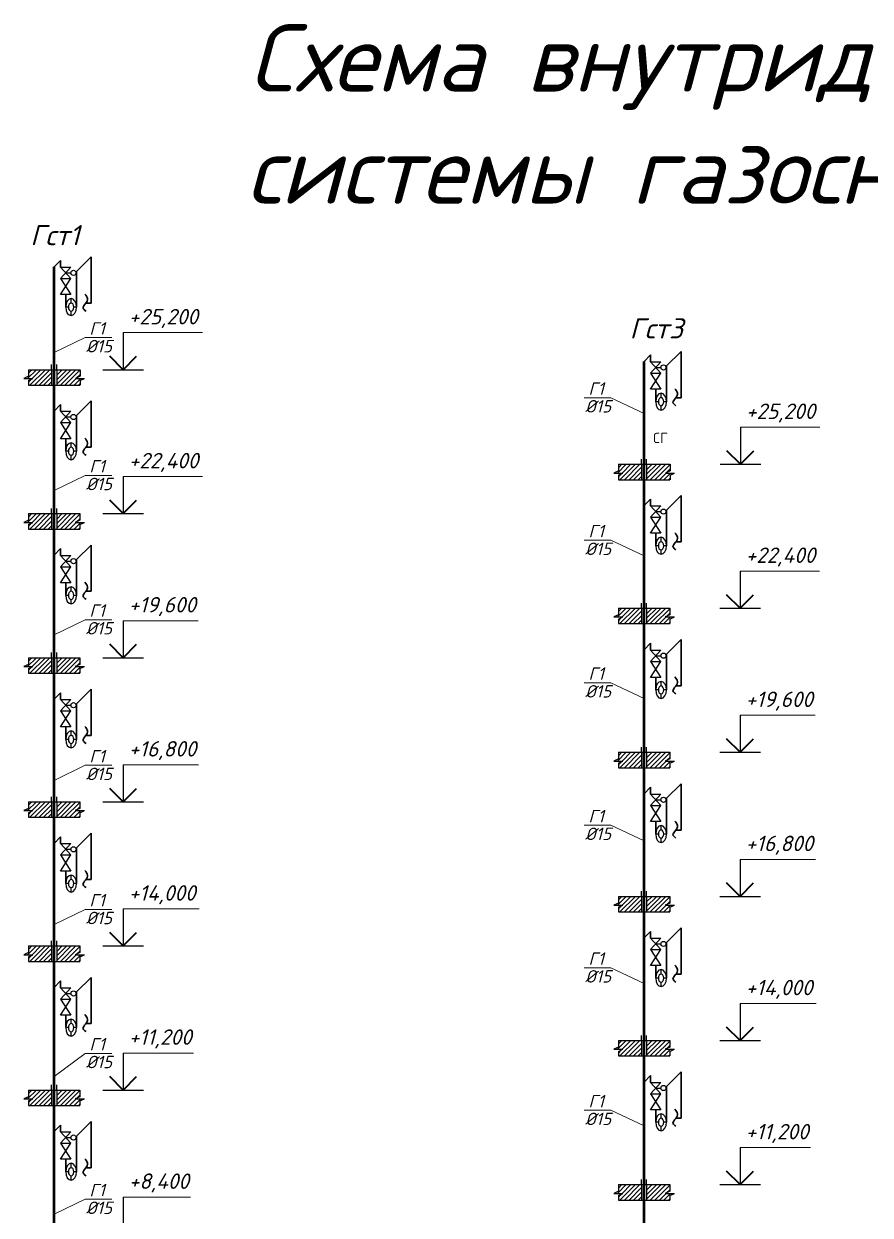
# Model space of a CAD drawing. Header units: millimetres. Extents: x -710977 to 10671, y -929782 to 89628.
# Drawn here: x 987.8 to 1113.7, y 4422.6 to 4599.7 of the extents above; entities that cross this region are included whole.
import ezdxf

# ---------------------------------------------------------------- set-up
doc = ezdxf.new("R2010")
doc.units = ezdxf.units.MM
doc.header["$LTSCALE"] = 0.4
doc.layers.add('аксонометрия', color=84, linetype='Continuous')
doc.layers.add('кварталыИнфо', color=7, linetype='Continuous')
for name, color, linetype, lineweight in [('здания', 7, 'Continuous', 25), ('Надписи', 7, 'Continuous', 20), ('оборудование', 255, 'Continuous', 60)]:
    doc.layers.add(name, color=color, linetype=linetype, lineweight=lineweight)
doc.styles.add('Zhenka', font='isocpeur.ttf', dxfattribs={"height": 400})
doc.styles.add('текстовый', font='isocpeui.ttf', dxfattribs={"height": 5})
pattern_1 = [(45, (693.2439, 4323.55185), (-0.33808543, 0.33808543), [])]
pattern_2 = [(45, (693.2439, 4344.97185), (-0.33808543, 0.33808543), [])]
pattern_3 = [(45, (693.2439, 4366.39185), (-0.33808543, 0.33808543), [])]
pattern_4 = [(45, (693.2439, 4387.81185), (-0.33808543, 0.33808543), [])]
pattern_5 = [(45, (605.5349, 4337.6108), (-0.33808543, 0.33808543), [])]
pattern_6 = [(45, (605.5349, 4359.0308), (-0.33808543, 0.33808543), [])]
pattern_7 = [(45, (605.5349, 4380.4508), (-0.33808543, 0.33808543), [])]
pattern_8 = [(45, (605.5349, 4401.8708), (-0.33808543, 0.33808543), [])]

msp = doc.modelspace()

# ---------------------------------------------------------------- hatches: boundary and pattern name
at = {"layer": 'аксонометрия', "lineweight": 25}
h = msp.add_hatch(dxfattribs=at)
h.set_pattern_fill('ANSI31', scale=3.825, style=0)
h.set_pattern_definition([(45, (605.5349, 4444.68765), (-0.33808543, 0.33808543), [])])
h.paths.add_polyline_path([(991.97, 4545.957), (991.97, 4548.252), (988.527, 4548.252), (988.527, 4547.264), (987.849, 4546.952), (989.206, 4546.952), (988.527, 4546.639), (988.527, 4545.957)])
h = msp.add_hatch(dxfattribs=at)
h.set_pattern_fill('ANSI31', scale=3.825, style=0)
h.set_pattern_definition([(45, (605.5349, 4423.26765), (-0.33808543, 0.33808543), [])])
h.paths.add_polyline_path([(996.856, 4546.952), (995.499, 4546.952), (996.177, 4547.264), (996.177, 4548.252), (992.735, 4548.252), (992.735, 4545.957), (996.177, 4545.957), (996.177, 4546.639)])
h = msp.add_hatch(dxfattribs=at)
h.set_pattern_fill('ANSI31', scale=3.825, style=0)
h.set_pattern_definition([(45, (693.2439, 4430.6287), (-0.33808543, 0.33808543), [])])
h.paths.add_polyline_path([(1079.679, 4531.898), (1079.679, 4534.193), (1076.236, 4534.193), (1076.236, 4533.205), (1075.558, 4532.893), (1076.915, 4532.893), (1076.236, 4532.58), (1076.236, 4531.898)])
h = msp.add_hatch(dxfattribs=at)
h.set_pattern_fill('ANSI31', scale=3.825, style=0)
h.set_pattern_definition([(45, (693.2439, 4409.2087), (-0.33808543, 0.33808543), [])])
h.paths.add_polyline_path([(1084.565, 4532.893), (1083.208, 4532.893), (1083.886, 4533.205), (1083.886, 4534.193), (1080.444, 4534.193), (1080.444, 4531.898), (1083.886, 4531.898), (1083.886, 4532.58)])
h = msp.add_hatch(dxfattribs=at)
h.set_pattern_fill('ANSI31', scale=3.825, style=0)
h.set_pattern_definition([(45, (605.5349, 4423.2908), (-0.33808543, 0.33808543), [])])
h.paths.add_polyline_path([(991.97, 4524.56), (991.97, 4526.855), (988.527, 4526.855), (988.527, 4525.867), (987.849, 4525.555), (989.206, 4525.555), (988.527, 4525.242), (988.527, 4524.56)])
h = msp.add_hatch(dxfattribs=at)
h.set_pattern_fill('ANSI31', scale=3.825, style=0)
h.set_pattern_definition(pattern_8)
h.paths.add_polyline_path([(996.856, 4525.555), (995.499, 4525.555), (996.177, 4525.867), (996.177, 4526.855), (992.735, 4526.855), (992.735, 4524.56), (996.177, 4524.56), (996.177, 4525.242)])
h = msp.add_hatch(dxfattribs=at)
h.set_pattern_fill('ANSI31', scale=3.825, style=0)
h.set_pattern_definition([(45, (693.2439, 4409.23185), (-0.33808543, 0.33808543), [])])
h.paths.add_polyline_path([(1079.679, 4510.501), (1079.679, 4512.796), (1076.236, 4512.796), (1076.236, 4511.808), (1075.558, 4511.496), (1076.915, 4511.496), (1076.236, 4511.183), (1076.236, 4510.501)])
h = msp.add_hatch(dxfattribs=at)
h.set_pattern_fill('ANSI31', scale=3.825, style=0)
h.set_pattern_definition(pattern_4)
h.paths.add_polyline_path([(1084.565, 4511.496), (1083.208, 4511.496), (1083.886, 4511.808), (1083.886, 4512.796), (1080.444, 4512.796), (1080.444, 4510.501), (1083.886, 4510.501), (1083.886, 4511.183)])
h = msp.add_hatch(dxfattribs=at)
h.set_pattern_fill('ANSI31', scale=3.825, style=0)
h.set_pattern_definition(pattern_8)
h.paths.add_polyline_path([(991.97, 4503.14), (991.97, 4505.435), (988.527, 4505.435), (988.527, 4504.447), (987.849, 4504.135), (989.206, 4504.135), (988.527, 4503.822), (988.527, 4503.14)])
h = msp.add_hatch(dxfattribs=at)
h.set_pattern_fill('ANSI31', scale=3.825, style=0)
h.set_pattern_definition(pattern_7)
h.paths.add_polyline_path([(996.856, 4504.135), (995.499, 4504.135), (996.177, 4504.447), (996.177, 4505.435), (992.735, 4505.435), (992.735, 4503.14), (996.177, 4503.14), (996.177, 4503.822)])
h = msp.add_hatch(dxfattribs=at)
h.set_pattern_fill('ANSI31', scale=3.825, style=0)
h.set_pattern_definition(pattern_4)
h.paths.add_polyline_path([(1079.679, 4489.081), (1079.679, 4491.376), (1076.236, 4491.376), (1076.236, 4490.388), (1075.558, 4490.076), (1076.915, 4490.076), (1076.236, 4489.763), (1076.236, 4489.081)])
h = msp.add_hatch(dxfattribs=at)
h.set_pattern_fill('ANSI31', scale=3.825, style=0)
h.set_pattern_definition(pattern_3)
h.paths.add_polyline_path([(1084.565, 4490.076), (1083.208, 4490.076), (1083.886, 4490.388), (1083.886, 4491.376), (1080.444, 4491.376), (1080.444, 4489.081), (1083.886, 4489.081), (1083.886, 4489.763)])
h = msp.add_hatch(dxfattribs=at)
h.set_pattern_fill('ANSI31', scale=3.825, style=0)
h.set_pattern_definition(pattern_7)
h.paths.add_polyline_path([(991.97, 4481.72), (991.97, 4484.015), (988.527, 4484.015), (988.527, 4483.027), (987.849, 4482.715), (989.206, 4482.715), (988.527, 4482.402), (988.527, 4481.72)])
h = msp.add_hatch(dxfattribs=at)
h.set_pattern_fill('ANSI31', scale=3.825, style=0)
h.set_pattern_definition(pattern_6)
h.paths.add_polyline_path([(996.856, 4482.715), (995.499, 4482.715), (996.177, 4483.027), (996.177, 4484.015), (992.735, 4484.015), (992.735, 4481.72), (996.177, 4481.72), (996.177, 4482.402)])
h = msp.add_hatch(dxfattribs=at)
h.set_pattern_fill('ANSI31', scale=3.825, style=0)
h.set_pattern_definition(pattern_3)
h.paths.add_polyline_path([(1079.679, 4467.661), (1079.679, 4469.956), (1076.236, 4469.956), (1076.236, 4468.968), (1075.558, 4468.656), (1076.915, 4468.656), (1076.236, 4468.343), (1076.236, 4467.661)])
h = msp.add_hatch(dxfattribs=at)
h.set_pattern_fill('ANSI31', scale=3.825, style=0)
h.set_pattern_definition(pattern_2)
h.paths.add_polyline_path([(1084.565, 4468.656), (1083.208, 4468.656), (1083.886, 4468.968), (1083.886, 4469.956), (1080.444, 4469.956), (1080.444, 4467.661), (1083.886, 4467.661), (1083.886, 4468.343)])
h = msp.add_hatch(dxfattribs=at)
h.set_pattern_fill('ANSI31', scale=3.825, style=0)
h.set_pattern_definition(pattern_6)
h.paths.add_polyline_path([(991.97, 4460.3), (991.97, 4462.595), (988.527, 4462.595), (988.527, 4461.607), (987.849, 4461.295), (989.206, 4461.295), (988.527, 4460.982), (988.527, 4460.3)])
h = msp.add_hatch(dxfattribs=at)
h.set_pattern_fill('ANSI31', scale=3.825, style=0)
h.set_pattern_definition(pattern_5)
h.paths.add_polyline_path([(996.856, 4461.295), (995.499, 4461.295), (996.177, 4461.607), (996.177, 4462.595), (992.735, 4462.595), (992.735, 4460.3), (996.177, 4460.3), (996.177, 4460.982)])
h = msp.add_hatch(dxfattribs=at)
h.set_pattern_fill('ANSI31', scale=3.825, style=0)
h.set_pattern_definition(pattern_2)
h.paths.add_polyline_path([(1079.679, 4446.241), (1079.679, 4448.536), (1076.236, 4448.536), (1076.236, 4447.548), (1075.558, 4447.236), (1076.915, 4447.236), (1076.236, 4446.923), (1076.236, 4446.241)])
h = msp.add_hatch(dxfattribs=at)
h.set_pattern_fill('ANSI31', scale=3.825, style=0)
h.set_pattern_definition(pattern_1)
h.paths.add_polyline_path([(1084.565, 4447.236), (1083.208, 4447.236), (1083.886, 4447.548), (1083.886, 4448.536), (1080.444, 4448.536), (1080.444, 4446.241), (1083.886, 4446.241), (1083.886, 4446.923)])
h = msp.add_hatch(dxfattribs=at)
h.set_pattern_fill('ANSI31', scale=3.825, style=0)
h.set_pattern_definition(pattern_5)
h.paths.add_polyline_path([(991.97, 4438.88), (991.97, 4441.175), (988.527, 4441.175), (988.527, 4440.187), (987.849, 4439.875), (989.206, 4439.875), (988.527, 4439.562), (988.527, 4438.88)])
h = msp.add_hatch(dxfattribs=at)
h.set_pattern_fill('ANSI31', scale=3.825, style=0)
h.set_pattern_definition([(45, (605.5349, 4316.1908), (-0.33808543, 0.33808543), [])])
h.paths.add_polyline_path([(996.856, 4439.875), (995.499, 4439.875), (996.177, 4440.187), (996.177, 4441.175), (992.735, 4441.175), (992.735, 4438.88), (996.177, 4438.88), (996.177, 4439.562)])
h = msp.add_hatch(dxfattribs=at)
h.set_pattern_fill('ANSI31', scale=3.825, style=0)
h.set_pattern_definition(pattern_1)
h.paths.add_polyline_path([(1079.679, 4424.821), (1079.679, 4427.116), (1076.236, 4427.116), (1076.236, 4426.128), (1075.558, 4425.816), (1076.915, 4425.816), (1076.236, 4425.503), (1076.236, 4424.821)])
h = msp.add_hatch(dxfattribs=at)
h.set_pattern_fill('ANSI31', scale=3.825, style=0)
h.set_pattern_definition([(45, (693.2439, 4302.13185), (-0.33808543, 0.33808543), [])])
h.paths.add_polyline_path([(1084.565, 4425.816), (1083.208, 4425.816), (1083.886, 4426.128), (1083.886, 4427.116), (1080.444, 4427.116), (1080.444, 4424.821), (1083.886, 4424.821), (1083.886, 4425.503)])

# ---------------------------------------------------------------- linework, layer by layer
at = {"color": 7, "lineweight": 35}
for p, q in [((992.352, 4563.529), (993.326, 4564.503)), ((993.326, 4564.503), (993.326, 4563.48)), ((995.686, 4562.868), (997.85, 4565.032)), ((997.85, 4565.032), (997.85, 4558.147)), ((995.686, 4557.551), (995.686, 4562.868)), ((994.08, 4559.41), (994.08, 4557.551)), ((997.85, 4558.147), (997.085, 4558.147)), ((1083.395, 4548.809), (1085.559, 4550.973)), ((1085.559, 4550.973), (1085.559, 4544.088)), ((1080.061, 4549.47), (1081.035, 4550.444)), ((1081.035, 4550.444), (1081.035, 4549.421)), ((1083.395, 4543.492), (1083.395, 4548.809)), ((1081.789, 4545.351), (1081.789, 4543.492)), ((1085.559, 4544.088), (1084.794, 4544.088)), ((992.352, 4542.109), (993.326, 4543.083)), ((993.326, 4543.083), (993.326, 4542.06)), ((995.686, 4541.448), (997.85, 4543.612)), ((997.85, 4543.612), (997.85, 4536.727)), ((995.686, 4536.131), (995.686, 4541.448)), ((994.08, 4537.99), (994.08, 4536.131)), ((997.85, 4536.727), (997.085, 4536.727)), ((1080.061, 4528.05), (1081.035, 4529.024)), ((1081.035, 4529.024), (1081.035, 4528.001)), ((1083.395, 4527.389), (1085.559, 4529.553)), ((1085.559, 4529.553), (1085.559, 4522.668)), ((1083.395, 4522.072), (1083.395, 4527.389)), ((1081.789, 4523.931), (1081.789, 4522.072)), ((1085.559, 4522.668), (1084.794, 4522.668)), ((992.352, 4520.689), (993.326, 4521.663)), ((993.326, 4521.663), (993.326, 4520.64)), ((995.686, 4520.028), (997.85, 4522.192)), ((997.85, 4522.192), (997.85, 4515.307)), ((995.686, 4514.711), (995.686, 4520.028)), ((994.08, 4516.57), (994.08, 4514.711)), ((997.85, 4515.307), (997.085, 4515.307)), ((1080.061, 4506.63), (1081.035, 4507.604)), ((1081.035, 4507.604), (1081.035, 4506.581)), ((1083.395, 4505.969), (1085.559, 4508.133)), ((1085.559, 4508.133), (1085.559, 4501.248)), ((1083.395, 4500.652), (1083.395, 4505.969)), ((1081.789, 4502.511), (1081.789, 4500.652)), ((992.352, 4499.269), (993.326, 4500.243)), ((993.326, 4500.243), (993.326, 4499.22)), ((995.686, 4498.608), (997.85, 4500.772)), ((997.85, 4500.772), (997.85, 4493.887)), ((1085.559, 4501.248), (1084.794, 4501.248)), ((995.686, 4493.291), (995.686, 4498.608)), ((994.08, 4495.15), (994.08, 4493.291)), ((997.85, 4493.887), (997.085, 4493.887)), ((1080.061, 4485.21), (1081.035, 4486.184)), ((1081.035, 4486.184), (1081.035, 4485.161)), ((1083.395, 4484.549), (1085.559, 4486.713)), ((1085.559, 4486.713), (1085.559, 4479.828)), ((1083.395, 4479.232), (1083.395, 4484.549)), ((1081.789, 4481.091), (1081.789, 4479.232)), ((992.352, 4477.849), (993.326, 4478.823)), ((993.326, 4478.823), (993.326, 4477.8)), ((995.686, 4477.188), (997.85, 4479.352)), ((997.85, 4479.352), (997.85, 4472.467)), ((1085.559, 4479.828), (1084.794, 4479.828)), ((995.686, 4471.871), (995.686, 4477.188)), ((994.08, 4473.73), (994.08, 4471.871)), ((997.85, 4472.467), (997.085, 4472.467)), ((1080.061, 4463.79), (1081.035, 4464.764)), ((1081.035, 4464.764), (1081.035, 4463.741)), ((1083.395, 4463.129), (1085.559, 4465.293)), ((1085.559, 4465.293), (1085.559, 4458.408)), ((1083.395, 4457.812), (1083.395, 4463.129)), ((1081.789, 4459.671), (1081.789, 4457.812)), ((992.352, 4456.429), (993.326, 4457.403)), ((993.326, 4457.403), (993.326, 4456.38)), ((995.686, 4455.768), (997.85, 4457.932)), ((997.85, 4457.932), (997.85, 4451.047)), ((1085.559, 4458.408), (1084.794, 4458.408)), ((995.686, 4450.451), (995.686, 4455.768)), ((994.08, 4452.31), (994.08, 4450.451)), ((997.85, 4451.047), (997.085, 4451.047)), ((1080.061, 4442.37), (1081.035, 4443.344)), ((1081.035, 4443.344), (1081.035, 4442.321)), ((1083.395, 4441.709), (1085.559, 4443.873)), ((1085.559, 4443.873), (1085.559, 4436.988)), ((1083.395, 4436.392), (1083.395, 4441.709)), ((1081.789, 4438.251), (1081.789, 4436.392)), ((992.352, 4435.009), (993.326, 4435.983)), ((993.326, 4435.983), (993.326, 4434.96)), ((995.686, 4434.348), (997.85, 4436.512)), ((997.85, 4436.512), (997.85, 4429.627)), ((1085.559, 4436.988), (1084.794, 4436.988)), ((995.686, 4429.031), (995.686, 4434.348)), ((994.08, 4430.89), (994.08, 4429.031)), ((997.85, 4429.627), (997.085, 4429.627))]:
    msp.add_line(p, q, dxfattribs=at)
at = {"color": 7, "lineweight": 20}
for p, q in [((996.956, 4553.023), (992.352, 4550.782)), ((996.956, 4553.023), (1000.919, 4553.023)), ((1002.622, 4553.756), (1014.424, 4553.756)), ((1071.157, 4544.087), (1075.121, 4544.087)), ((1075.121, 4544.087), (1080.061, 4541.756)), ((1094.382, 4539.697), (1106.183, 4539.697)), ((996.956, 4532.54), (992.352, 4530.299)), ((996.956, 4532.54), (1000.919, 4532.54)), ((1002.622, 4532.359), (1014.424, 4532.359)), ((1071.157, 4522.903), (1075.121, 4522.903)), ((1075.121, 4522.903), (1080.061, 4520.572)), ((1094.334, 4518.3), (1106.136, 4518.3)), ((996.956, 4511.093), (992.352, 4508.852)), ((996.956, 4511.093), (1000.919, 4511.093)), ((1002.622, 4510.939), (1013.766, 4510.939)), ((1071.157, 4501.72), (1075.121, 4501.72)), ((1075.121, 4501.72), (1080.061, 4499.389)), ((1094.334, 4496.88), (1105.478, 4496.88)), ((996.956, 4489.443), (992.352, 4487.201)), ((996.956, 4489.443), (1000.919, 4489.443)), ((1002.622, 4489.519), (1013.832, 4489.519)), ((1071.157, 4480.536), (1075.121, 4480.536)), ((1075.121, 4480.536), (1080.061, 4478.205)), ((1094.334, 4475.46), (1105.544, 4475.46)), ((996.956, 4468.031), (992.352, 4465.79)), ((996.956, 4468.031), (1000.919, 4468.031)), ((1002.622, 4468.099), (1013.924, 4468.099)), ((1071.157, 4459.352), (1075.121, 4459.352)), ((1075.121, 4459.352), (1080.061, 4457.021)), ((1094.334, 4454.04), (1105.636, 4454.04)), ((996.962, 4446.627), (992.352, 4443.215)), ((996.962, 4446.627), (1000.926, 4446.627)), ((1002.622, 4446.679), (1013.084, 4446.679)), ((1071.157, 4438.168), (1075.121, 4438.168)), ((1075.121, 4438.168), (1080.061, 4435.837)), ((1094.334, 4432.62), (1104.797, 4432.62)), ((1002.622, 4425.259), (1012.607, 4425.259)), ((996.956, 4424.95), (992.352, 4422.709)), ((996.956, 4424.95), (1000.919, 4424.95))]:
    msp.add_line(p, q, dxfattribs=at)
at = {"color": 7, "lineweight": 25}
for p, q in [((1002.622, 4553.756), (1002.622, 4548.252)), ((999.605, 4548.252), (1005.639, 4548.252)), ((1094.382, 4539.697), (1094.382, 4534.193)), ((1091.364, 4534.193), (1097.399, 4534.193)), ((1002.622, 4532.359), (1002.622, 4526.855)), ((999.605, 4526.855), (1005.639, 4526.855)), ((1094.334, 4518.3), (1094.334, 4512.796)), ((1091.317, 4512.796), (1097.352, 4512.796)), ((1002.622, 4510.939), (1002.622, 4505.435)), ((999.605, 4505.435), (1005.639, 4505.435)), ((1094.334, 4496.88), (1094.334, 4491.376)), ((1091.317, 4491.376), (1097.352, 4491.376)), ((1002.622, 4489.519), (1002.622, 4484.015)), ((999.605, 4484.015), (1005.639, 4484.015)), ((1094.334, 4475.46), (1094.334, 4469.956)), ((1091.317, 4469.956), (1097.352, 4469.956)), ((1002.622, 4468.099), (1002.622, 4462.595)), ((999.605, 4462.595), (1005.639, 4462.595)), ((1094.334, 4454.04), (1094.334, 4448.536)), ((1091.317, 4448.536), (1097.352, 4448.536)), ((1002.622, 4446.679), (1002.622, 4441.175)), ((999.605, 4441.175), (1005.639, 4441.175)), ((1094.334, 4432.62), (1094.334, 4427.116)), ((1091.317, 4427.116), (1097.352, 4427.116)), ((1002.622, 4425.259), (1002.622, 4419.755))]:
    msp.add_line(p, q, dxfattribs=at)
at = {"color": 7, "lineweight": 35}
for points in [[(996.927, 4559.486), (997.33, 4558.817), (997.034, 4558.078), (996.651, 4557.401), (997.094, 4556.959)], [(1084.637, 4545.427), (1085.039, 4544.758), (1084.743, 4544.019), (1084.36, 4543.342), (1084.803, 4542.9)], [(996.927, 4538.066), (997.33, 4537.397), (997.034, 4536.658), (996.651, 4535.981), (997.094, 4535.539)], [(1084.637, 4524.007), (1085.039, 4523.338), (1084.743, 4522.599), (1084.36, 4521.922), (1084.803, 4521.48)], [(996.927, 4516.646), (997.33, 4515.977), (997.034, 4515.238), (996.651, 4514.561), (997.094, 4514.119)], [(1084.637, 4502.587), (1085.039, 4501.918), (1084.743, 4501.179), (1084.36, 4500.502), (1084.803, 4500.06)], [(996.927, 4495.226), (997.33, 4494.557), (997.034, 4493.818), (996.651, 4493.141), (997.094, 4492.699)], [(1084.637, 4481.167), (1085.039, 4480.498), (1084.743, 4479.759), (1084.36, 4479.082), (1084.803, 4478.64)], [(996.927, 4473.806), (997.33, 4473.137), (997.034, 4472.398), (996.651, 4471.721), (997.094, 4471.279)], [(1084.637, 4459.747), (1085.039, 4459.078), (1084.743, 4458.339), (1084.36, 4457.662), (1084.803, 4457.22)], [(996.927, 4452.386), (997.33, 4451.717), (997.034, 4450.978), (996.651, 4450.301), (997.094, 4449.859)], [(1084.637, 4438.327), (1085.039, 4437.658), (1084.743, 4436.919), (1084.36, 4436.242), (1084.803, 4435.8)], [(996.927, 4430.966), (997.33, 4430.297), (997.034, 4429.558), (996.651, 4428.881), (997.094, 4428.439)]]:
    msp.add_spline(points, degree=3, dxfattribs=at)
at = {"layer": 'аксонометрия', "color": 7, "lineweight": 25}
for p, q in [((994.08, 4562.638), (994.845, 4562.638)), ((994.883, 4558.152), (994.883, 4558.815)), ((994.484, 4557.551), (994.08, 4557.551)), ((994.883, 4556.287), (994.883, 4556.95)), ((995.686, 4557.551), (995.281, 4557.551)), ((988.527, 4548.252), (996.177, 4548.252)), ((988.527, 4548.252), (988.527, 4547.264)), ((991.97, 4548.252), (991.97, 4549.017)), ((991.97, 4548.252), (991.97, 4545.957)), ((992.735, 4548.252), (992.735, 4549.017)), ((992.735, 4548.252), (992.735, 4545.957)), ((996.216, 4548.252), (996.216, 4547.264)), ((1081.789, 4548.579), (1082.554, 4548.579)), ((988.527, 4547.264), (987.849, 4546.952)), ((987.849, 4546.952), (989.206, 4546.952)), ((988.527, 4546.639), (989.206, 4546.952)), ((988.527, 4546.639), (988.527, 4545.957)), ((988.527, 4545.957), (996.177, 4545.957)), ((996.216, 4547.264), (995.537, 4546.952)), ((995.537, 4546.952), (996.894, 4546.952)), ((996.216, 4546.639), (996.894, 4546.952)), ((996.216, 4546.639), (996.216, 4545.957)), ((1082.592, 4544.093), (1082.592, 4544.756)), ((1082.193, 4543.492), (1081.789, 4543.492)), ((1082.592, 4542.228), (1082.592, 4542.891)), ((1083.395, 4543.492), (1082.99, 4543.492)), ((994.08, 4541.218), (994.845, 4541.218)), ((994.883, 4536.732), (994.883, 4537.395)), ((994.484, 4536.131), (994.08, 4536.131)), ((994.883, 4534.867), (994.883, 4535.53)), ((995.686, 4536.131), (995.281, 4536.131)), ((1079.679, 4534.193), (1079.679, 4534.958)), ((1080.444, 4534.193), (1080.444, 4534.958)), ((1076.236, 4533.205), (1075.558, 4532.893)), ((1076.236, 4534.193), (1083.886, 4534.193)), ((1076.236, 4534.193), (1076.236, 4533.205)), ((1079.679, 4534.193), (1079.679, 4531.898)), ((1080.444, 4534.193), (1080.444, 4531.898)), ((1083.925, 4533.205), (1083.247, 4532.893)), ((1083.925, 4534.193), (1083.925, 4533.205)), ((1075.558, 4532.893), (1076.915, 4532.893)), ((1076.236, 4532.58), (1076.915, 4532.893)), ((1076.236, 4532.58), (1076.236, 4531.898)), ((1076.236, 4531.898), (1083.886, 4531.898)), ((1083.247, 4532.893), (1084.603, 4532.893)), ((1083.925, 4532.58), (1084.603, 4532.893)), ((1083.925, 4532.58), (1083.925, 4531.898)), ((988.527, 4526.855), (996.177, 4526.855)), ((988.527, 4526.855), (988.527, 4525.867)), ((991.97, 4526.855), (991.97, 4527.62)), ((991.97, 4526.855), (991.97, 4524.56)), ((992.735, 4526.855), (992.735, 4527.62)), ((992.735, 4526.855), (992.735, 4524.56)), ((996.177, 4526.855), (996.177, 4525.867)), ((1081.789, 4527.159), (1082.554, 4527.159)), ((988.527, 4525.867), (987.849, 4525.555)), ((987.849, 4525.555), (989.206, 4525.555)), ((988.527, 4525.242), (989.206, 4525.555)), ((988.527, 4525.242), (988.527, 4524.56)), ((988.527, 4524.56), (996.177, 4524.56)), ((992.352, 4524.56), (992.352, 4520.735)), ((996.177, 4525.867), (995.499, 4525.555)), ((995.499, 4525.555), (996.856, 4525.555)), ((996.177, 4525.242), (996.856, 4525.555)), ((996.177, 4525.242), (996.177, 4524.56)), ((1082.592, 4522.673), (1082.592, 4523.336)), ((1082.193, 4522.072), (1081.789, 4522.072)), ((1082.592, 4520.808), (1082.592, 4521.471)), ((1083.395, 4522.072), (1082.99, 4522.072)), ((994.08, 4519.798), (994.845, 4519.798)), ((994.883, 4515.312), (994.883, 4515.975)), ((994.484, 4514.711), (994.08, 4514.711)), ((994.883, 4513.447), (994.883, 4514.11)), ((995.686, 4514.711), (995.281, 4514.711)), ((1076.236, 4512.796), (1083.886, 4512.796)), ((1076.236, 4512.796), (1076.236, 4511.808)), ((1079.679, 4512.796), (1079.679, 4513.561)), ((1079.679, 4512.796), (1079.679, 4510.501)), ((1080.444, 4512.796), (1080.444, 4513.561)), ((1080.444, 4512.796), (1080.444, 4510.501)), ((1083.886, 4512.796), (1083.886, 4511.808)), ((1076.236, 4511.808), (1075.558, 4511.496)), ((1075.558, 4511.496), (1076.915, 4511.496)), ((1076.236, 4511.183), (1076.915, 4511.496)), ((1076.236, 4511.183), (1076.236, 4510.501)), ((1076.236, 4510.501), (1083.886, 4510.501)), ((1080.061, 4510.501), (1080.061, 4506.676)), ((1083.886, 4511.808), (1083.208, 4511.496)), ((1083.208, 4511.496), (1084.565, 4511.496)), ((1083.886, 4511.183), (1084.565, 4511.496)), ((1083.886, 4511.183), (1083.886, 4510.501)), ((988.527, 4505.435), (996.177, 4505.435)), ((988.527, 4505.435), (988.527, 4504.447)), ((991.97, 4505.435), (991.97, 4506.2)), ((991.97, 4505.435), (991.97, 4503.14)), ((992.735, 4505.435), (992.735, 4506.2)), ((992.735, 4505.435), (992.735, 4503.14)), ((996.177, 4505.435), (996.177, 4504.447)), ((1081.789, 4505.739), (1082.554, 4505.739)), ((988.527, 4504.447), (987.849, 4504.135)), ((987.849, 4504.135), (989.206, 4504.135)), ((988.527, 4503.822), (989.206, 4504.135)), ((988.527, 4503.822), (988.527, 4503.14)), ((988.527, 4503.14), (996.177, 4503.14)), ((992.352, 4503.14), (992.352, 4499.315)), ((996.177, 4504.447), (995.499, 4504.135)), ((995.499, 4504.135), (996.856, 4504.135)), ((996.177, 4503.822), (996.856, 4504.135)), ((996.177, 4503.822), (996.177, 4503.14)), ((1082.592, 4501.253), (1082.592, 4501.916)), ((1082.193, 4500.652), (1081.789, 4500.652)), ((1082.592, 4499.388), (1082.592, 4500.051)), ((1083.395, 4500.652), (1082.99, 4500.652)), ((994.08, 4498.378), (994.845, 4498.378)), ((994.883, 4493.892), (994.883, 4494.555)), ((994.484, 4493.291), (994.08, 4493.291)), ((994.883, 4492.027), (994.883, 4492.69)), ((995.686, 4493.291), (995.281, 4493.291)), ((1076.236, 4491.376), (1083.886, 4491.376)), ((1076.236, 4491.376), (1076.236, 4490.388)), ((1079.679, 4491.376), (1079.679, 4492.141)), ((1079.679, 4491.376), (1079.679, 4489.081)), ((1080.444, 4491.376), (1080.444, 4492.141)), ((1080.444, 4491.376), (1080.444, 4489.081)), ((1083.886, 4491.376), (1083.886, 4490.388)), ((1076.236, 4490.388), (1075.558, 4490.076)), ((1075.558, 4490.076), (1076.915, 4490.076)), ((1076.236, 4489.763), (1076.915, 4490.076)), ((1076.236, 4489.763), (1076.236, 4489.081)), ((1076.236, 4489.081), (1083.886, 4489.081)), ((1080.061, 4489.081), (1080.061, 4485.256)), ((1083.886, 4490.388), (1083.208, 4490.076)), ((1083.208, 4490.076), (1084.565, 4490.076)), ((1083.886, 4489.763), (1084.565, 4490.076)), ((1083.886, 4489.763), (1083.886, 4489.081)), ((988.527, 4484.015), (996.177, 4484.015)), ((988.527, 4484.015), (988.527, 4483.027)), ((991.97, 4484.015), (991.97, 4484.78)), ((991.97, 4484.015), (991.97, 4481.72)), ((992.735, 4484.015), (992.735, 4484.78)), ((992.735, 4484.015), (992.735, 4481.72)), ((996.177, 4484.015), (996.177, 4483.027)), ((1081.789, 4484.319), (1082.554, 4484.319)), ((988.527, 4483.027), (987.849, 4482.715)), ((987.849, 4482.715), (989.206, 4482.715)), ((988.527, 4482.402), (989.206, 4482.715)), ((988.527, 4482.402), (988.527, 4481.72)), ((996.177, 4483.027), (995.499, 4482.715)), ((995.499, 4482.715), (996.856, 4482.715)), ((996.177, 4482.402), (996.856, 4482.715)), ((996.177, 4482.402), (996.177, 4481.72)), ((988.527, 4481.72), (996.177, 4481.72)), ((992.352, 4481.72), (992.352, 4477.895)), ((1082.592, 4479.833), (1082.592, 4480.496)), ((1082.193, 4479.232), (1081.789, 4479.232)), ((1082.592, 4477.968), (1082.592, 4478.631)), ((1083.395, 4479.232), (1082.99, 4479.232)), ((994.08, 4476.958), (994.845, 4476.958)), ((994.883, 4472.472), (994.883, 4473.135)), ((994.484, 4471.871), (994.08, 4471.871)), ((994.883, 4470.607), (994.883, 4471.27)), ((995.686, 4471.871), (995.281, 4471.871)), ((1076.236, 4469.956), (1083.886, 4469.956)), ((1076.236, 4469.956), (1076.236, 4468.968)), ((1079.679, 4469.956), (1079.679, 4470.721)), ((1079.679, 4469.956), (1079.679, 4467.661)), ((1080.444, 4469.956), (1080.444, 4470.721)), ((1080.444, 4469.956), (1080.444, 4467.661)), ((1083.886, 4469.956), (1083.886, 4468.968)), ((1076.236, 4468.968), (1075.558, 4468.656)), ((1075.558, 4468.656), (1076.915, 4468.656)), ((1076.236, 4468.343), (1076.915, 4468.656)), ((1076.236, 4468.343), (1076.236, 4467.661)), ((1076.236, 4467.661), (1083.886, 4467.661)), ((1080.061, 4467.661), (1080.061, 4463.836)), ((1083.886, 4468.968), (1083.208, 4468.656)), ((1083.208, 4468.656), (1084.565, 4468.656)), ((1083.886, 4468.343), (1084.565, 4468.656)), ((1083.886, 4468.343), (1083.886, 4467.661)), ((988.527, 4462.595), (996.177, 4462.595)), ((988.527, 4462.595), (988.527, 4461.607)), ((991.97, 4462.595), (991.97, 4463.36)), ((991.97, 4462.595), (991.97, 4460.3)), ((992.735, 4462.595), (992.735, 4463.36)), ((992.735, 4462.595), (992.735, 4460.3)), ((996.177, 4462.595), (996.177, 4461.607)), ((1081.789, 4462.899), (1082.554, 4462.899)), ((988.527, 4461.607), (987.849, 4461.295)), ((987.849, 4461.295), (989.206, 4461.295)), ((988.527, 4460.982), (989.206, 4461.295)), ((988.527, 4460.982), (988.527, 4460.3)), ((996.177, 4461.607), (995.499, 4461.295)), ((995.499, 4461.295), (996.856, 4461.295)), ((996.177, 4460.982), (996.856, 4461.295)), ((996.177, 4460.982), (996.177, 4460.3)), ((988.527, 4460.3), (996.177, 4460.3)), ((992.352, 4460.3), (992.352, 4456.475)), ((1082.592, 4458.413), (1082.592, 4459.076)), ((1082.193, 4457.812), (1081.789, 4457.812)), ((1082.592, 4456.548), (1082.592, 4457.211)), ((1083.395, 4457.812), (1082.99, 4457.812)), ((994.08, 4455.538), (994.845, 4455.538)), ((994.883, 4451.052), (994.883, 4451.715)), ((994.484, 4450.451), (994.08, 4450.451)), ((995.686, 4450.451), (995.281, 4450.451)), ((994.883, 4449.187), (994.883, 4449.85)), ((1076.236, 4448.536), (1083.886, 4448.536)), ((1076.236, 4448.536), (1076.236, 4447.548)), ((1079.679, 4448.536), (1079.679, 4449.301)), ((1079.679, 4448.536), (1079.679, 4446.241)), ((1080.444, 4448.536), (1080.444, 4449.301)), ((1080.444, 4448.536), (1080.444, 4446.241)), ((1083.886, 4448.536), (1083.886, 4447.548)), ((1076.236, 4447.548), (1075.558, 4447.236)), ((1075.558, 4447.236), (1076.915, 4447.236)), ((1076.236, 4446.923), (1076.915, 4447.236)), ((1076.236, 4446.923), (1076.236, 4446.241)), ((1083.886, 4447.548), (1083.208, 4447.236)), ((1083.208, 4447.236), (1084.565, 4447.236)), ((1083.886, 4446.923), (1084.565, 4447.236)), ((1083.886, 4446.923), (1083.886, 4446.241)), ((1076.236, 4446.241), (1083.886, 4446.241)), ((1080.061, 4446.241), (1080.061, 4442.416)), ((988.527, 4441.175), (996.177, 4441.175)), ((988.527, 4441.175), (988.527, 4440.187)), ((991.97, 4441.175), (991.97, 4441.94)), ((991.97, 4441.175), (991.97, 4438.88)), ((992.735, 4441.175), (992.735, 4441.94)), ((992.735, 4441.175), (992.735, 4438.88)), ((996.177, 4441.175), (996.177, 4440.187)), ((1081.789, 4441.479), (1082.554, 4441.479)), ((988.527, 4440.187), (987.849, 4439.875)), ((987.849, 4439.875), (989.206, 4439.875)), ((988.527, 4439.562), (989.206, 4439.875)), ((988.527, 4439.562), (988.527, 4438.88)), ((996.177, 4440.187), (995.499, 4439.875)), ((995.499, 4439.875), (996.856, 4439.875)), ((996.177, 4439.562), (996.856, 4439.875)), ((996.177, 4439.562), (996.177, 4438.88)), ((988.527, 4438.88), (996.177, 4438.88)), ((1082.592, 4436.993), (1082.592, 4437.656)), ((1082.193, 4436.392), (1081.789, 4436.392)), ((1082.592, 4435.128), (1082.592, 4435.791)), ((1083.395, 4436.392), (1082.99, 4436.392)), ((994.08, 4434.118), (994.845, 4434.118)), ((994.484, 4429.031), (994.08, 4429.031)), ((994.883, 4429.632), (994.883, 4430.295)), ((995.686, 4429.031), (995.281, 4429.031)), ((994.883, 4427.767), (994.883, 4428.43)), ((1076.236, 4427.116), (1083.886, 4427.116)), ((1076.236, 4427.116), (1076.236, 4426.128)), ((1079.679, 4427.116), (1079.679, 4427.881)), ((1079.679, 4427.116), (1079.679, 4424.821)), ((1080.444, 4427.116), (1080.444, 4427.881)), ((1080.444, 4427.116), (1080.444, 4424.821)), ((1083.886, 4427.116), (1083.886, 4426.128)), ((1076.236, 4426.128), (1075.558, 4425.816)), ((1075.558, 4425.816), (1076.915, 4425.816)), ((1076.236, 4425.503), (1076.915, 4425.816)), ((1076.236, 4425.503), (1076.236, 4424.821)), ((1083.886, 4426.128), (1083.208, 4425.816)), ((1083.208, 4425.816), (1084.565, 4425.816)), ((1083.886, 4425.503), (1084.565, 4425.816)), ((1083.886, 4425.503), (1083.886, 4424.821)), ((1076.236, 4424.821), (1083.886, 4424.821))]:
    msp.add_line(p, q, dxfattribs=at)
at = {"layer": 'аксонометрия', "color": 7, "lineweight": 53}
for p, q in [((1080.061, 4531.898), (1080.061, 4549.47)), ((992.352, 4542.132), (992.352, 4545.957)), ((992.352, 4370.772), (992.352, 4542.132)), ((1080.061, 4528.073), (1080.061, 4531.898)), ((1080.061, 4356.713), (1080.061, 4528.073))]:
    msp.add_line(p, q, dxfattribs=at)
at = {"layer": 'аксонометрия', "color": 7, "lineweight": 25}
for centre in [(995.227, 4562.638), (1082.936, 4548.579), (995.227, 4541.218), (1082.936, 4527.159), (995.227, 4519.798), (1082.936, 4505.739), (995.227, 4498.378), (1082.936, 4484.319), (995.227, 4476.958), (1082.936, 4462.899), (995.227, 4455.538), (1082.936, 4441.479), (995.227, 4434.118)]:
    msp.add_circle(centre, 0.383, dxfattribs=at)
at = {"layer": 'аксонометрия', "color": 7, "lineweight": 25, "extrusion": (0, 0, -1)}
for centre, major_axis, ratio in [((994.883, 4557.551), (0, -1.264), 0.6353435), ((994.883, 4557.551), (0, -0.601), 0.6634455), ((1082.592, 4543.492), (0, -1.264), 0.6353435), ((1082.592, 4543.492), (0, -0.601), 0.6634455), ((994.883, 4536.131), (0, -1.264), 0.6353435), ((994.883, 4536.131), (0, -0.601), 0.6634455), ((1082.592, 4522.072), (0, -1.264), 0.6353435), ((1082.592, 4522.072), (0, -0.601), 0.6634455), ((994.883, 4514.711), (0, -1.264), 0.6353435), ((994.883, 4514.711), (0, -0.601), 0.6634455), ((1082.592, 4500.652), (0, -1.264), 0.6353435), ((1082.592, 4500.652), (0, -0.601), 0.6634455), ((994.883, 4493.291), (0, -1.264), 0.6353435), ((994.883, 4493.291), (0, -0.601), 0.6634455), ((1082.592, 4479.232), (0, -1.264), 0.6353435), ((1082.592, 4479.232), (0, -0.601), 0.6634455), ((994.883, 4471.871), (0, -1.264), 0.6353435), ((994.883, 4471.871), (0, -0.601), 0.6634455), ((1082.592, 4457.812), (0, -1.264), 0.6353435), ((1082.592, 4457.812), (0, -0.601), 0.6634455), ((994.883, 4450.451), (0, -1.264), 0.6353435), ((994.883, 4450.451), (0, -0.601), 0.6634455), ((1082.592, 4436.392), (0, -1.264), 0.6353435), ((1082.592, 4436.392), (0, -0.601), 0.6634455), ((994.883, 4429.031), (0, -1.264), 0.6353435), ((994.883, 4429.031), (0, -0.601), 0.6634455)]:
    msp.add_ellipse(centre, major_axis=major_axis, ratio=ratio, dxfattribs=at)
at = {"layer": 'кварталыИнфо', "ltscale": 0.12}
for p, q in [((993.326, 4563.48), (994.833, 4563.48)), ((994.833, 4561.797), (993.326, 4563.48)), ((994.833, 4563.48), (993.326, 4561.797)), ((993.326, 4561.797), (994.833, 4561.797)), ((993.326, 4559.41), (994.833, 4561.797)), ((993.326, 4561.797), (994.833, 4559.41)), ((994.833, 4559.41), (993.326, 4559.41)), ((1081.035, 4549.421), (1082.542, 4549.421)), ((1082.542, 4547.738), (1081.035, 4549.421)), ((1082.542, 4549.421), (1081.035, 4547.738)), ((1081.035, 4547.738), (1082.542, 4547.738)), ((1081.035, 4545.351), (1082.542, 4547.738)), ((1081.035, 4547.738), (1082.542, 4545.351)), ((1082.542, 4545.351), (1081.035, 4545.351)), ((993.326, 4542.06), (994.833, 4542.06)), ((994.833, 4540.377), (993.326, 4542.06)), ((994.833, 4542.06), (993.326, 4540.377)), ((993.326, 4540.377), (994.833, 4540.377)), ((993.326, 4537.99), (994.833, 4540.377)), ((993.326, 4540.377), (994.833, 4537.99)), ((994.833, 4537.99), (993.326, 4537.99)), ((1081.035, 4528.001), (1082.542, 4528.001)), ((1082.542, 4526.318), (1081.035, 4528.001)), ((1082.542, 4528.001), (1081.035, 4526.318)), ((1081.035, 4526.318), (1082.542, 4526.318)), ((1081.035, 4523.931), (1082.542, 4526.318)), ((1081.035, 4526.318), (1082.542, 4523.931)), ((1082.542, 4523.931), (1081.035, 4523.931)), ((993.326, 4520.64), (994.833, 4520.64)), ((994.833, 4518.957), (993.326, 4520.64)), ((994.833, 4520.64), (993.326, 4518.957)), ((993.326, 4518.957), (994.833, 4518.957)), ((993.326, 4516.57), (994.833, 4518.957)), ((993.326, 4518.957), (994.833, 4516.57)), ((994.833, 4516.57), (993.326, 4516.57)), ((1081.035, 4506.581), (1082.542, 4506.581)), ((1082.542, 4504.898), (1081.035, 4506.581)), ((1082.542, 4506.581), (1081.035, 4504.898)), ((1081.035, 4504.898), (1082.542, 4504.898)), ((1081.035, 4502.511), (1082.542, 4504.898)), ((1081.035, 4504.898), (1082.542, 4502.511)), ((1082.542, 4502.511), (1081.035, 4502.511)), ((993.326, 4499.22), (994.833, 4499.22)), ((994.833, 4497.537), (993.326, 4499.22)), ((994.833, 4499.22), (993.326, 4497.537)), ((993.326, 4497.537), (994.833, 4497.537)), ((993.326, 4495.15), (994.833, 4497.537)), ((993.326, 4497.537), (994.833, 4495.15)), ((994.833, 4495.15), (993.326, 4495.15)), ((1081.035, 4485.161), (1082.542, 4485.161)), ((1082.542, 4483.478), (1081.035, 4485.161)), ((1082.542, 4485.161), (1081.035, 4483.478)), ((1081.035, 4483.478), (1082.542, 4483.478)), ((1081.035, 4481.091), (1082.542, 4483.478)), ((1081.035, 4483.478), (1082.542, 4481.091)), ((1082.542, 4481.091), (1081.035, 4481.091)), ((993.326, 4477.8), (994.833, 4477.8)), ((994.833, 4476.117), (993.326, 4477.8)), ((994.833, 4477.8), (993.326, 4476.117)), ((993.326, 4476.117), (994.833, 4476.117)), ((993.326, 4473.73), (994.833, 4476.117)), ((993.326, 4476.117), (994.833, 4473.73)), ((994.833, 4473.73), (993.326, 4473.73)), ((1081.035, 4463.741), (1082.542, 4463.741)), ((1082.542, 4462.058), (1081.035, 4463.741)), ((1082.542, 4463.741), (1081.035, 4462.058)), ((1081.035, 4462.058), (1082.542, 4462.058)), ((1081.035, 4459.671), (1082.542, 4462.058)), ((1081.035, 4462.058), (1082.542, 4459.671)), ((1082.542, 4459.671), (1081.035, 4459.671)), ((993.326, 4456.38), (994.833, 4456.38)), ((994.833, 4454.697), (993.326, 4456.38)), ((994.833, 4456.38), (993.326, 4454.697)), ((993.326, 4454.697), (994.833, 4454.697)), ((993.326, 4452.31), (994.833, 4454.697)), ((993.326, 4454.697), (994.833, 4452.31)), ((994.833, 4452.31), (993.326, 4452.31)), ((1081.035, 4442.321), (1082.542, 4442.321)), ((1082.542, 4440.638), (1081.035, 4442.321)), ((1082.542, 4442.321), (1081.035, 4440.638)), ((1081.035, 4440.638), (1082.542, 4440.638)), ((1081.035, 4438.251), (1082.542, 4440.638)), ((1081.035, 4440.638), (1082.542, 4438.251)), ((1082.542, 4438.251), (1081.035, 4438.251)), ((993.326, 4434.96), (994.833, 4434.96)), ((994.833, 4433.277), (993.326, 4434.96)), ((994.833, 4434.96), (993.326, 4433.277)), ((993.326, 4433.277), (994.833, 4433.277)), ((993.326, 4430.89), (994.833, 4433.277)), ((993.326, 4433.277), (994.833, 4430.89)), ((994.833, 4430.89), (993.326, 4430.89))]:
    msp.add_line(p, q, dxfattribs=at)
at = {"layer": 'кварталыИнфо', "lineweight": 53, "ltscale": 0.12}
for q in [(1080.061, 4544.811), (1080.061, 4542.593), (1080.061, 4539.166)]:
    msp.add_line((1080.061, 4534.193), q, dxfattribs=at)
at = {"layer": 'Надписи', "color": 7, "linetype": 'ByBlock', "lineweight": 40, "ltscale": 0.2}
for p, q in [((1002.622, 4548.252), (1000.622, 4550.252)), ((1002.622, 4548.252), (1004.622, 4550.252)), ((1094.382, 4534.193), (1092.382, 4536.193)), ((1094.382, 4534.193), (1096.382, 4536.193)), ((1002.622, 4526.855), (1000.622, 4528.855)), ((1002.622, 4526.855), (1004.622, 4528.855)), ((1094.334, 4512.796), (1092.334, 4514.796)), ((1094.334, 4512.796), (1096.334, 4514.796)), ((1002.622, 4505.435), (1000.622, 4507.435)), ((1002.622, 4505.435), (1004.622, 4507.435)), ((1094.334, 4491.376), (1092.334, 4493.376)), ((1094.334, 4491.376), (1096.334, 4493.376)), ((1002.622, 4484.015), (1000.622, 4486.015)), ((1002.622, 4484.015), (1004.622, 4486.015)), ((1094.334, 4469.956), (1092.334, 4471.956)), ((1094.334, 4469.956), (1096.334, 4471.956)), ((1002.622, 4462.595), (1000.622, 4464.595)), ((1002.622, 4462.595), (1004.622, 4464.595)), ((1094.334, 4448.536), (1092.334, 4450.536)), ((1094.334, 4448.536), (1096.334, 4450.536)), ((1002.622, 4441.175), (1000.622, 4443.175)), ((1002.622, 4441.175), (1004.622, 4443.175)), ((1094.334, 4427.116), (1092.334, 4429.116)), ((1094.334, 4427.116), (1096.334, 4429.116))]:
    msp.add_line(p, q, dxfattribs=at)
at = {"layer": 'оборудование', "lineweight": 53}
for p, q in [((992.352, 4545.957), (992.352, 4563.529)), ((992.352, 4548.252), (992.352, 4558.87)), ((992.352, 4548.252), (992.352, 4556.652)), ((992.352, 4548.252), (992.352, 4553.224))]:
    msp.add_line(p, q, dxfattribs=at)

# ---------------------------------------------------------------- texts
at = {"color": 7, "lineweight": 25, "insert": (999.499, 4599.591), "char_height": 10, "attachment_point": 1, "style": 'текстовый'}
msp.add_mtext('\\pi21.464;C{\\fISOCPEUR|b0|i1|c204|p34;хема внутридомовой \\P\\pi0;системы газоснабжения} ', dxfattribs=at)
at = {"color": 7, "lineweight": 35, "char_height": 3, "width": 19.4202, "attachment_point": 1, "style": 'текстовый'}
for s, insert in [('{\\fISOCPEUR|b0|i1|c204|p34;Гст1}', (988.809, 4569.749)), ('{\\fISOCPEUR|b0|i1|c204|p34;Гст3}', (1077.92, 4555.894))]:
    msp.add_mtext(s, dxfattribs=dict(at, insert=insert))
at = {"color": 7, "lineweight": 20, "char_height": 2.295, "width": 11.43295, "attachment_point": 1, "style": 'текстовый'}
for s, insert in [('{\\fISOCPEUR|b0|i1|c0|p34;+2\\fISOCPEUR|b0|i1|c204|p34;5\\fISOCPEUR|b0|i1|c0|p34;,\\fISOCPEUR|b0|i1|c204|p34;2\\fISOCPEUR|b0|i1|c0|p34;00}', (1003.457, 4557.279)), ('{\\fISOCPEUR|b0|i1|c0|p34;+2\\fISOCPEUR|b0|i1|c204|p34;5\\fISOCPEUR|b0|i1|c0|p34;,\\fISOCPEUR|b0|i1|c204|p34;2\\fISOCPEUR|b0|i1|c0|p34;00}', (1095.217, 4543.22)), ('{\\fISOCPEUR|b0|i1|c0|p34;+22,400}', (1003.457, 4535.882)), ('{\\fISOCPEUR|b0|i1|c0|p34;+22,400}', (1095.169, 4521.823)), ('{\\fISOCPEUR|b0|i1|c0|p34;+19,600}', (1003.457, 4514.462)), ('{\\fISOCPEUR|b0|i1|c0|p34;+19,600}', (1095.169, 4500.403)), ('{\\fISOCPEUR|b0|i1|c0|p34;+16,800}', (1003.457, 4493.042)), ('{\\fISOCPEUR|b0|i1|c0|p34;+16,800}', (1095.169, 4478.983)), ('{\\fISOCPEUR|b0|i1|c0|p34;+14,000}', (1003.457, 4471.622)), ('{\\fISOCPEUR|b0|i1|c0|p34;+14,000}', (1095.169, 4457.563)), ('{\\fISOCPEUR|b0|i1|c0|p34;+11,200}', (1003.457, 4450.202)), ('{\\fISOCPEUR|b0|i1|c0|p34;+11,200}', (1095.169, 4436.143)), ('{\\fISOCPEUR|b0|i1|c0|p34;+8,400}', (1003.457, 4428.782))]:
    msp.add_mtext(s, dxfattribs=dict(at, insert=insert))
at = {"layer": 'аксонометрия', "color": 7, "lineweight": 35, "insert": (1081.416, 4538.869), "char_height": 1.53, "width": 2.3327, "attachment_point": 1, "style": 'Zhenka'}
msp.add_mtext('СГ', dxfattribs=at)
at = {"layer": 'здания', "color": 7, "lineweight": 20, "char_height": 1.848, "width": 13.48137, "attachment_point": 1, "style": 'текстовый'}
for s, insert in [('{\\fISOCPEUR|b0|i1|c204|p34;Г1}', (997.597, 4555.307)), ('{\\fISOCPEUR|b0|i1|c204|p34;%%C15}', (997.097, 4552.67)), ('{\\fISOCPEUR|b0|i1|c204|p34;Г1}', (1071.798, 4546.371)), ('{\\fISOCPEUR|b0|i1|c204|p34;%%C15}', (1071.299, 4543.734)), ('{\\fISOCPEUR|b0|i1|c204|p34;Г1}', (997.597, 4534.824)), ('{\\fISOCPEUR|b0|i1|c204|p34;%%C15}', (997.097, 4532.187)), ('{\\fISOCPEUR|b0|i1|c204|p34;Г1}', (1071.798, 4525.187)), ('{\\fISOCPEUR|b0|i1|c204|p34;%%C15}', (1071.299, 4522.55)), ('{\\fISOCPEUR|b0|i1|c204|p34;Г1}', (997.597, 4513.377)), ('{\\fISOCPEUR|b0|i1|c204|p34;%%C15}', (997.097, 4510.74)), ('{\\fISOCPEUR|b0|i1|c204|p34;Г1}', (1071.798, 4504.003)), ('{\\fISOCPEUR|b0|i1|c204|p34;%%C15}', (1071.299, 4501.366)), ('{\\fISOCPEUR|b0|i1|c204|p34;Г1}', (997.597, 4491.726)), ('{\\fISOCPEUR|b0|i1|c204|p34;%%C15}', (997.097, 4489.089)), ('{\\fISOCPEUR|b0|i1|c204|p34;Г1}', (1071.798, 4482.82)), ('{\\fISOCPEUR|b0|i1|c204|p34;%%C15}', (1071.299, 4480.183)), ('{\\fISOCPEUR|b0|i1|c204|p34;Г1}', (997.597, 4470.315)), ('{\\fISOCPEUR|b0|i1|c204|p34;%%C15}', (997.097, 4467.678)), ('{\\fISOCPEUR|b0|i1|c204|p34;Г1}', (1071.798, 4461.636)), ('{\\fISOCPEUR|b0|i1|c204|p34;%%C15}', (1071.299, 4458.999)), ('{\\fISOCPEUR|b0|i1|c204|p34;Г1}', (997.603, 4448.91)), ('{\\fISOCPEUR|b0|i1|c204|p34;%%C15}', (997.104, 4446.273)), ('{\\fISOCPEUR|b0|i1|c204|p34;Г1}', (1071.798, 4440.452)), ('{\\fISOCPEUR|b0|i1|c204|p34;%%C15}', (1071.299, 4437.815)), ('{\\fISOCPEUR|b0|i1|c204|p34;Г1}', (997.597, 4427.234)), ('{\\fISOCPEUR|b0|i1|c204|p34;%%C15}', (997.097, 4424.597))]:
    msp.add_mtext(s, dxfattribs=dict(at, insert=insert))

doc.saveas('drawing.dxf')
